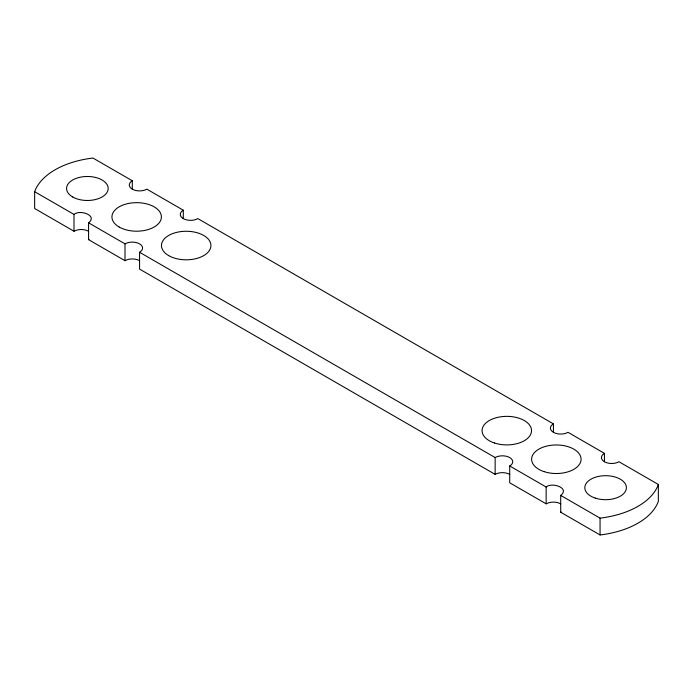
<?xml version="1.0" encoding="UTF-8"?>
<svg xmlns="http://www.w3.org/2000/svg" width="693" height="693" viewBox="0 0 693 693"><rect width="100%" height="100%" fill="white"/><g stroke="black" fill="none" stroke-linecap="round" stroke-linejoin="round"><path stroke-width="1.04" d="M139.57 260.681A10.308 5.951 0 0 0 125 260.681L88.565 239.648L88.565 222.825C98.111 215.428 79.747 209.243 73.995 214.414L34.65 191.692L34.65 208.524L73.995 231.237C78.456 228.915 84.096 228.915 88.565 231.237M88.565 239.648L89.016 239.371M34.65 191.692A74.879 43.235 0 0 1 92.94 158.039L132.302 180.769L132.302 189.18A10.282 5.934 0 0 0 146.847 189.163L183.29 210.204L183.29 218.616A10.308 5.951 0 0 0 197.86 218.616L553.43 423.899A10.308 5.951 0 0 0 553.43 432.319A10.308 5.951 0 0 0 568 432.319L604.443 453.361A10.282 5.934 0 0 0 604.443 461.755A10.282 5.934 0 0 0 618.988 461.755L658.35 484.476L658.35 501.308A74.879 43.235 0 0 1 600.06 534.961L560.715 512.24L560.715 495.417C570.218 488.011 551.957 481.878 546.145 487.006L509.71 465.973A10.308 5.951 0 0 0 509.71 457.553A10.308 5.951 0 0 0 495.14 457.553L139.57 252.269A10.308 5.951 0 0 0 139.57 243.858A10.308 5.951 0 0 0 125 243.858L88.565 222.825M560.715 512.24L561.165 511.962M509.71 465.973L509.71 482.796L546.145 503.828C550.606 501.507 556.245 501.507 560.715 503.828M560.715 495.417L600.06 518.13A74.879 43.235 0 0 0 658.35 484.476M509.71 474.384A10.308 5.951 0 0 0 495.14 474.384L139.57 269.101L139.57 252.269M604.443 453.361L604.443 461.772M600.06 518.13L600.06 534.961M553.43 423.899L553.43 432.319M546.145 487.006L546.145 503.828M495.14 457.553L495.14 474.384M125 243.858L125 260.681M73.995 214.414L73.995 231.237M183.29 218.616A10.308 5.951 0 0 1 183.29 210.204M132.302 189.163A10.282 5.934 0 0 1 132.302 180.769M595.226 498.085A20.79 11.998 0 0 0 626.411 487.69A20.79 11.998 0 0 0 595.226 477.295A20.79 11.998 0 0 0 595.226 498.085M119.17 227.027A24.731 14.276 0 0 0 160.542 220.634A24.731 14.276 0 0 0 130.258 203.144A24.731 14.276 0 0 0 119.17 227.027M494.43 443A24.731 14.276 0 0 0 531.531 430.63A24.731 14.276 0 0 0 494.43 418.269A24.731 14.276 0 0 0 494.43 443M168.72 255.639A24.731 14.276 0 0 0 210.092 249.237A24.731 14.276 0 0 0 179.799 231.748A24.731 14.276 0 0 0 168.72 255.639M72.678 196.968A20.79 11.998 0 0 0 107.458 191.589A20.79 11.998 0 0 0 81.999 176.888A20.79 11.998 0 0 0 72.678 196.968M543.979 471.604A24.731 14.276 0 0 0 581.072 459.242A24.731 14.276 0 0 0 543.979 446.872A24.731 14.276 0 0 0 543.979 471.604"/></g></svg>
